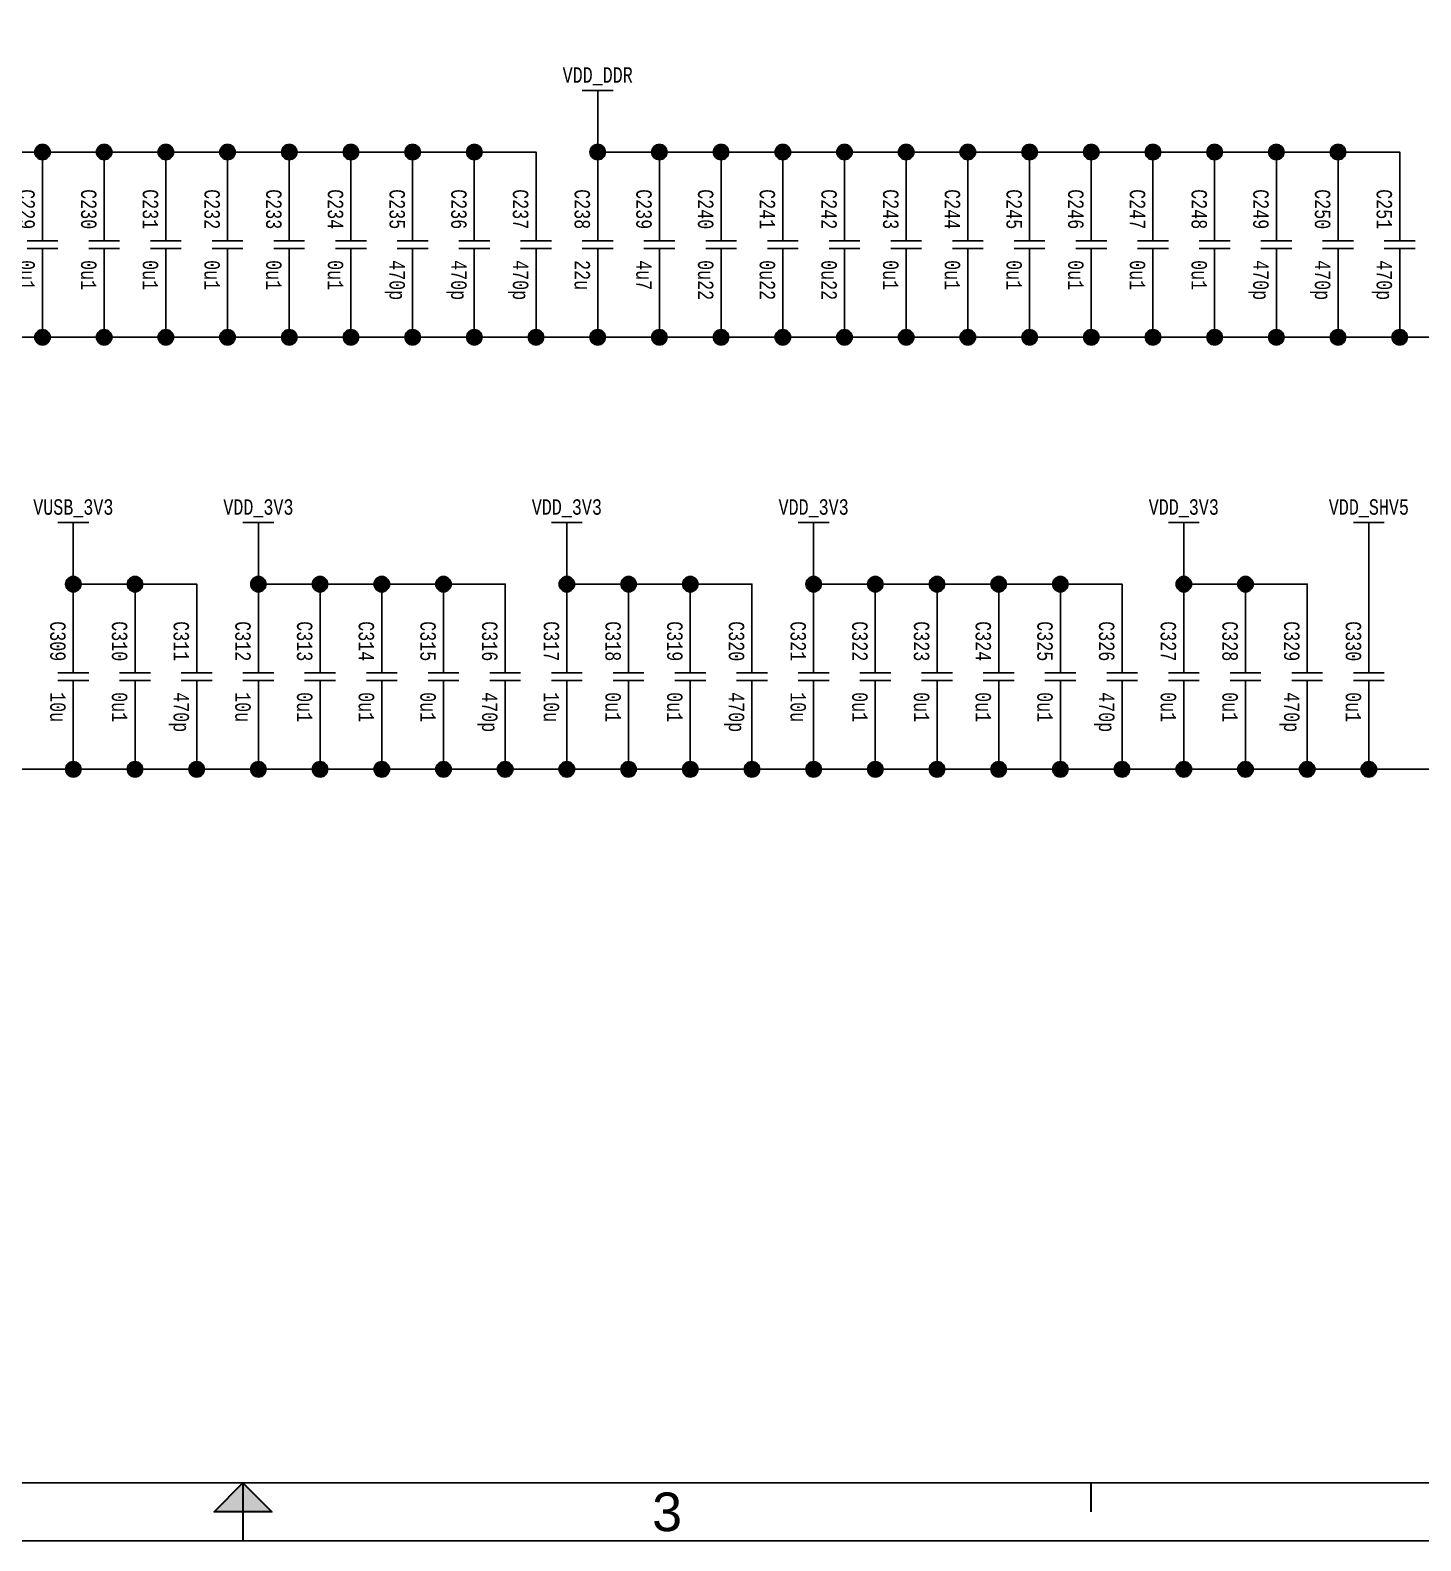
# Paper-space layout '14' of a CAD drawing. Header units: inches. Extents: x 0.2 to 16.8, y 0.2 to 10.8.
# Drawn here: x 7.81 to 12.318, y 0.25 to 5.145 of the extents above; entities that cross this region are included whole.
import ezdxf
from ezdxf.enums import TextEntityAlignment as Align

# ---------------------------------------------------------------- set-up
doc = ezdxf.new("R2010")
doc.units = ezdxf.units.IN
doc.header["$MEASUREMENT"] = 0
for name, color, linetype in [('BORDER', 13, 'Continuous'), ('COMPONENT', 14, 'Continuous'), ('SIGNAL', 84, 'Continuous'), ('TEXT', 252, 'Continuous')]:
    doc.layers.add(name, color=color, linetype=linetype)
doc.styles.add('Monotxt_75', font='monotxt.shx', dxfattribs={"width": 0.75})
doc.styles.get("Standard").update_dxf_attribs({"font": 'arial.ttf'})

# ---------------------------------------------------------------- blocks, each defined once
blk = doc.blocks.new('ANSI B Frame')
at = {"layer": 'BORDER', "lineweight": 35}
h = blk.add_hatch(color=256, dxfattribs=at)
h.dxf.hatch_style = 1
h.paths.add_polyline_path([(8.59375, 0.34375), (8.5, 0.34375), (8.5, 0.4375)])
h.paths.add_polyline_path([(8.5, 0.4375), (8.5, 0.34375), (8.40625, 0.34375)])
at = {"layer": 'BORDER'}
for points in [[(0.25, 0.25), (16.75, 0.25), (16.75, 10.75), (0.25, 10.75)], [(0.4375, 0.4375), (16.5625, 0.4375), (16.5625, 10.5625), (0.4375, 10.5625)]]:
    blk.add_lwpolyline(points, close=True, dxfattribs=at)
at = {"layer": 'BORDER', "lineweight": 35}
blk.add_lwpolyline([(8.5, 0.4375), (8.59375, 0.34375), (8.40625, 0.34375)], close=True, dxfattribs=at)
for points in [[(8.5, 0.4375), (8.5, 0.25)], [(11.25, 0.34375), (11.25, 0.4375)]]:
    blk.add_lwpolyline(points, dxfattribs=at)
at = {"layer": 'BORDER', "flags": 8}
for tag, p in [('ZN6', (1.625, 10.65787)), ('ZN5', (4.375, 10.66009)), ('ZN3', (9.875, 10.65796)), ('ZN2', (12.625, 10.65574)), ('ZN4', (7.125, 10.65625)), ('ZN1', (15.375, 10.65574)), ('ZN6', (1.625, 0.34375)), ('ZN5', (4.375, 0.34375)), ('ZN4', (7.125, 0.34375)), ('ZN3', (9.875, 0.34375)), ('ZN2', (12.625, 0.34375)), ('ZN1', (15.375, 0.34375))]:
    blk.add_attdef(tag, text='', height=0.125, dxfattribs=at).set_placement(p, align=Align.MIDDLE_CENTER)
at = {"layer": 'TEXT', "style": 'Monotxt_75', "width": 0.75, "flags": 8}
for tag, height, p in [('DESRP', 0.0625, (13.625, 1)), ('DWG_NO', 0.1875, (13.9625, 0.7125))]:
    blk.add_attdef(tag, text='', height=height, dxfattribs=at).set_placement(p, align=Align.MIDDLE_LEFT)
for tag, height, p in [('SHTSZ', 0.1875, (13.7375, 0.7125)), ('REV', 0.1875, (16.4125, 0.7125)), ('SCALE', 0.0625, (14.15625, 0.5)), ('REVDATE', 0.0625, (15.11875, 0.5)), ('CURRSHT', 0.0625, (16.0625, 0.5)), ('LASTSHT', 0.0625, (16.4375, 0.5))]:
    blk.add_attdef(tag, text='', height=height, dxfattribs=at).set_placement(p, align=Align.MIDDLE_CENTER)
blk = doc.blocks.new('SUPPLY_BUS')
for points in [[(0.05, 0.025), (0.05, -0.025)], [(0, 0), (0.05, 0)]]:
    blk.add_lwpolyline(points)
blk = doc.blocks.new('CONNECT')
blk.add_hatch(color=256).paths.add_polyline_path([(0.0125, 0, 1), (-0.0125, 0, 1)])
blk.add_circle((0, 0), 0.0125)
blk = doc.blocks.new('CAP')
for points in [[(0, 0.0125), (0, 0.2)], [(-0.05, 0.0125), (0.05, 0.0125)], [(-0.05, -0.0125), (0.05, -0.0125)], [(0, -0.0125), (0, -0.2)]]:
    blk.add_lwpolyline(points)
at = {"layer": 'TEXT', "style": 'Monotxt_75', "width": 0.75, "flags": 8}
blk.add_attdef('REFID', text='', height=0.05, rotation=270, dxfattribs=at).set_placement((-0.025, 0.05), align=Align.TOP_RIGHT)
blk.add_attdef('VALUE', text='', height=0.05, rotation=270, dxfattribs=at).set_placement((-0.025, -0.05), align=Align.TOP_LEFT)

psp = doc.layouts.new('14')

# ---------------------------------------------------------------- linework, layer by layer
at = {"layer": 'SIGNAL'}
for points in [[(9.65, 4.85), (9.65, 4.65), (9.65, 4.75), (9.85, 4.75), (9.85, 4.65), (9.85, 4.725), (9.875, 4.75), (10.05, 4.75), (10.05, 4.65), (10.05, 4.725), (10.075, 4.75), (10.25, 4.75), (10.25, 4.65), (10.25, 4.725), (10.275, 4.75), (10.45, 4.75), (10.45, 4.65), (10.45, 4.725), (10.475, 4.75), (10.65, 4.75), (10.65, 4.65), (10.65, 4.725), (10.675, 4.75), (10.85, 4.75), (10.85, 4.65), (10.85, 4.725), (10.875, 4.75), (11.05, 4.75), (11.05, 4.65), (11.05, 4.725), (11.075, 4.75), (11.25, 4.75), (11.25, 4.65), (11.25, 4.725), (11.275, 4.75), (11.45, 4.75), (11.45, 4.65), (11.45, 4.725), (11.475, 4.75), (11.65, 4.75), (11.65, 4.65), (11.65, 4.725), (11.675, 4.75), (11.85, 4.75), (11.85, 4.65), (11.85, 4.725), (11.875, 4.75), (12.05, 4.75), (12.05, 4.65), (12.05, 4.725), (12.075, 4.75), (12.25, 4.75), (12.25, 4.65)], [(7.675, 4.75), (7.85, 4.75), (7.85, 4.65), (7.85, 4.725), (7.875, 4.75), (8.05, 4.75), (8.05, 4.65), (8.05, 4.725), (8.075, 4.75), (8.25, 4.75), (8.25, 4.65), (8.25, 4.725), (8.275, 4.75), (8.45, 4.75), (8.45, 4.65), (8.45, 4.725), (8.475, 4.75), (8.65, 4.75), (8.65, 4.65), (8.65, 4.725), (8.675, 4.75), (8.85, 4.75), (8.85, 4.65), (8.85, 4.725), (8.875, 4.75), (9.05, 4.75), (9.05, 4.65), (9.05, 4.725), (9.075, 4.75), (9.25, 4.75), (9.25, 4.65), (9.25, 4.725), (9.275, 4.75), (9.45, 4.75), (9.45, 4.65)], [(7.675, 4.15), (7.85, 4.15), (7.85, 4.25), (7.85, 4.175), (7.875, 4.15), (8.05, 4.15), (8.05, 4.25), (8.05, 4.175), (8.075, 4.15), (8.25, 4.15), (8.25, 4.25), (8.25, 4.175), (8.275, 4.15), (8.45, 4.15), (8.45, 4.25), (8.45, 4.175), (8.475, 4.15), (8.65, 4.15), (8.65, 4.25), (8.65, 4.175), (8.675, 4.15), (8.85, 4.15), (8.85, 4.25), (8.85, 4.175), (8.875, 4.15), (9.05, 4.15), (9.05, 4.25), (9.05, 4.175), (9.075, 4.15), (9.25, 4.15), (9.25, 4.25), (9.25, 4.175), (9.275, 4.15), (9.45, 4.15), (9.45, 4.25), (9.45, 4.175), (9.475, 4.15), (9.65, 4.15), (9.65, 4.25), (9.65, 4.175), (9.675, 4.15), (9.85, 4.15), (9.85, 4.25), (9.85, 4.175), (9.875, 4.15), (10.05, 4.15), (10.05, 4.25), (10.05, 4.175), (10.075, 4.15), (10.25, 4.15), (10.25, 4.25), (10.25, 4.175), (10.275, 4.15), (10.45, 4.15), (10.45, 4.25), (10.45, 4.175), (10.475, 4.15), (10.65, 4.15), (10.65, 4.25), (10.65, 4.175), (10.675, 4.15), (10.85, 4.15), (10.85, 4.25), (10.85, 4.175), (10.875, 4.15), (11.05, 4.15), (11.05, 4.25), (11.05, 4.175), (11.075, 4.15), (11.25, 4.15), (11.25, 4.25), (11.25, 4.175), (11.275, 4.15), (11.45, 4.15), (11.45, 4.25), (11.45, 4.175), (11.475, 4.15), (11.65, 4.15), (11.65, 4.25), (11.65, 4.175), (11.675, 4.15), (11.85, 4.15), (11.85, 4.25), (11.85, 4.175), (11.875, 4.15), (12.05, 4.15), (12.05, 4.25), (12.05, 4.175), (12.075, 4.15), (12.25, 4.15), (12.25, 4.25), (12.25, 4.175), (12.275, 4.15), (12.45, 4.15)], [(7.95, 3.45), (7.95, 3.25), (7.95, 3.325), (7.975, 3.35), (8.15, 3.35), (8.15, 3.25), (8.15, 3.325), (8.175, 3.35), (8.35, 3.35), (8.35, 3.25)], [(8.55, 3.45), (8.55, 3.25), (8.55, 3.35), (8.75, 3.35), (8.75, 3.25), (8.75, 3.325), (8.775, 3.35), (8.95, 3.35), (8.95, 3.25), (8.95, 3.325), (8.975, 3.35), (9.15, 3.35), (9.15, 3.25), (9.15, 3.325), (9.175, 3.35), (9.35, 3.35), (9.35, 3.25)], [(9.55, 3.45), (9.55, 3.25), (9.55, 3.35), (9.75, 3.35), (9.75, 3.25), (9.75, 3.325), (9.775, 3.35), (9.95, 3.35), (9.95, 3.25), (9.95, 3.325), (9.975, 3.35), (10.15, 3.35), (10.15, 3.25)], [(10.35, 3.45), (10.35, 3.25), (10.35, 3.325), (10.375, 3.35), (10.55, 3.35), (10.55, 3.25), (10.55, 3.325), (10.575, 3.35), (10.75, 3.35), (10.75, 3.25), (10.75, 3.325), (10.775, 3.35), (10.95, 3.35), (10.95, 3.25), (10.95, 3.325), (10.975, 3.35), (11.15, 3.35), (11.15, 3.25), (11.15, 3.325), (11.175, 3.35), (11.35, 3.35), (11.35, 3.25)], [(11.55, 3.45), (11.55, 3.25), (11.55, 3.35), (11.75, 3.35), (11.75, 3.25), (11.75, 3.325), (11.775, 3.35), (11.95, 3.35), (11.95, 3.25)], [(12.15, 3.45), (12.15, 3.25)], [(7.775, 2.75), (7.95, 2.75), (7.95, 2.85), (7.95, 2.775), (7.975, 2.75), (8.15, 2.75), (8.15, 2.85), (8.15, 2.775), (8.175, 2.75), (8.35, 2.75), (8.35, 2.85), (8.35, 2.775), (8.375, 2.75)], [(8.375, 2.75), (8.55, 2.75), (8.55, 2.85), (8.55, 2.775), (8.575, 2.75), (8.75, 2.75), (8.75, 2.85), (8.75, 2.775), (8.775, 2.75), (8.95, 2.75), (8.95, 2.85), (8.95, 2.775), (8.975, 2.75), (9.15, 2.75), (9.15, 2.85), (9.15, 2.775), (9.175, 2.75), (9.35, 2.75), (9.35, 2.85), (9.35, 2.775), (9.375, 2.75)], [(9.375, 2.75), (9.55, 2.75), (9.55, 2.85), (9.55, 2.775), (9.575, 2.75), (9.75, 2.75), (9.75, 2.85), (9.75, 2.775), (9.775, 2.75), (9.95, 2.75), (9.95, 2.85), (9.95, 2.775), (9.975, 2.75), (10.15, 2.75), (10.15, 2.85), (10.15, 2.775), (10.175, 2.75)], [(10.175, 2.75), (10.35, 2.75), (10.35, 2.85), (10.35, 2.775), (10.375, 2.75), (10.55, 2.75), (10.55, 2.85), (10.55, 2.775), (10.575, 2.75), (10.75, 2.75), (10.75, 2.85), (10.75, 2.775), (10.775, 2.75), (10.95, 2.75), (10.95, 2.85), (10.95, 2.775), (10.975, 2.75), (11.15, 2.75), (11.15, 2.85), (11.15, 2.775), (11.175, 2.75), (11.35, 2.75), (11.35, 2.85), (11.35, 2.775), (11.375, 2.75)], [(11.375, 2.75), (11.55, 2.75), (11.55, 2.85), (11.55, 2.775), (11.575, 2.75), (11.75, 2.75), (11.75, 2.85), (11.75, 2.775), (11.775, 2.75), (11.95, 2.75), (11.95, 2.85), (11.95, 2.775), (11.975, 2.75)], [(11.975, 2.75), (12.15, 2.75), (12.15, 2.85), (12.15, 2.775), (12.175, 2.75), (12.45, 2.75), (12.45, 2.85), (12.45, 2.775), (12.475, 2.75), (12.65, 2.75), (12.65, 2.85), (12.65, 2.775), (12.675, 2.75), (12.85, 2.75), (12.85, 2.85), (12.85, 2.775), (12.875, 2.75), (13.05, 2.75), (13.05, 2.85), (13.05, 2.775), (13.075, 2.75)]]:
    psp.add_lwpolyline(points, dxfattribs=at)

# ---------------------------------------------------------------- block references
ref = psp.add_blockref('ANSI B Frame', (0, 0))
ref.add_attrib('ZN3', '3', dxfattribs={"layer": 'BORDER', "height": 0.125}).set_placement((9.875, 0.3438), align=Align.MIDDLE_CENTER)
at = {"layer": 'COMPONENT', "xscale": 2, "yscale": 2, "zscale": 2, "rotation": 90}
for p in [(9.65, 4.85), (7.95, 3.45), (8.55, 3.45), (9.55, 3.45), (10.35, 3.45), (11.55, 3.45), (12.15, 3.45)]:
    psp.add_blockref('SUPPLY_BUS', p, dxfattribs=at)
at = {"layer": 'COMPONENT'}
ref = psp.add_blockref('CAP', (7.85, 4.45), dxfattribs=at)
ref.add_attrib('REFID', 'C229', dxfattribs={"layer": 'TEXT', "height": 0.05, "rotation": 270, "style": 'Monotxt_75', "width": 0.75}).set_placement((7.825, 4.5), align=Align.TOP_RIGHT)
ref.add_attrib('VALUE', '0u1', dxfattribs={"layer": 'TEXT', "height": 0.05, "rotation": 270, "style": 'Monotxt_75', "width": 0.75}).set_placement((7.825, 4.4), align=Align.TOP_LEFT)
ref = psp.add_blockref('CAP', (8.05, 4.45), dxfattribs=at)
ref.add_attrib('REFID', 'C230', dxfattribs={"layer": 'TEXT', "height": 0.05, "rotation": 270, "style": 'Monotxt_75', "width": 0.75}).set_placement((8.025, 4.5), align=Align.TOP_RIGHT)
ref.add_attrib('VALUE', '0u1', dxfattribs={"layer": 'TEXT', "height": 0.05, "rotation": 270, "style": 'Monotxt_75', "width": 0.75}).set_placement((8.025, 4.4), align=Align.TOP_LEFT)
ref = psp.add_blockref('CAP', (8.25, 4.45), dxfattribs=at)
ref.add_attrib('REFID', 'C231', dxfattribs={"layer": 'TEXT', "height": 0.05, "rotation": 270, "style": 'Monotxt_75', "width": 0.75}).set_placement((8.225, 4.5), align=Align.TOP_RIGHT)
ref.add_attrib('VALUE', '0u1', dxfattribs={"layer": 'TEXT', "height": 0.05, "rotation": 270, "style": 'Monotxt_75', "width": 0.75}).set_placement((8.225, 4.4), align=Align.TOP_LEFT)
ref = psp.add_blockref('CAP', (8.45, 4.45), dxfattribs=at)
ref.add_attrib('REFID', 'C232', dxfattribs={"layer": 'TEXT', "height": 0.05, "rotation": 270, "style": 'Monotxt_75', "width": 0.75}).set_placement((8.425, 4.5), align=Align.TOP_RIGHT)
ref.add_attrib('VALUE', '0u1', dxfattribs={"layer": 'TEXT', "height": 0.05, "rotation": 270, "style": 'Monotxt_75', "width": 0.75}).set_placement((8.425, 4.4), align=Align.TOP_LEFT)
ref = psp.add_blockref('CAP', (8.65, 4.45), dxfattribs=at)
ref.add_attrib('REFID', 'C233', dxfattribs={"layer": 'TEXT', "height": 0.05, "rotation": 270, "style": 'Monotxt_75', "width": 0.75}).set_placement((8.625, 4.5), align=Align.TOP_RIGHT)
ref.add_attrib('VALUE', '0u1', dxfattribs={"layer": 'TEXT', "height": 0.05, "rotation": 270, "style": 'Monotxt_75', "width": 0.75}).set_placement((8.625, 4.4), align=Align.TOP_LEFT)
ref = psp.add_blockref('CAP', (8.85, 4.45), dxfattribs=at)
ref.add_attrib('REFID', 'C234', dxfattribs={"layer": 'TEXT', "height": 0.05, "rotation": 270, "style": 'Monotxt_75', "width": 0.75}).set_placement((8.825, 4.5), align=Align.TOP_RIGHT)
ref.add_attrib('VALUE', '0u1', dxfattribs={"layer": 'TEXT', "height": 0.05, "rotation": 270, "style": 'Monotxt_75', "width": 0.75}).set_placement((8.825, 4.4), align=Align.TOP_LEFT)
ref = psp.add_blockref('CAP', (9.05, 4.45), dxfattribs=at)
ref.add_attrib('REFID', 'C235', dxfattribs={"layer": 'TEXT', "height": 0.05, "rotation": 270, "style": 'Monotxt_75', "width": 0.75}).set_placement((9.025, 4.5), align=Align.TOP_RIGHT)
ref.add_attrib('VALUE', '470p', dxfattribs={"layer": 'TEXT', "height": 0.05, "rotation": 270, "style": 'Monotxt_75', "width": 0.75}).set_placement((9.025, 4.4), align=Align.TOP_LEFT)
ref = psp.add_blockref('CAP', (9.25, 4.45), dxfattribs=at)
ref.add_attrib('REFID', 'C236', dxfattribs={"layer": 'TEXT', "height": 0.05, "rotation": 270, "style": 'Monotxt_75', "width": 0.75}).set_placement((9.225, 4.5), align=Align.TOP_RIGHT)
ref.add_attrib('VALUE', '470p', dxfattribs={"layer": 'TEXT', "height": 0.05, "rotation": 270, "style": 'Monotxt_75', "width": 0.75}).set_placement((9.225, 4.4), align=Align.TOP_LEFT)
ref = psp.add_blockref('CAP', (9.45, 4.45), dxfattribs=at)
ref.add_attrib('REFID', 'C237', dxfattribs={"layer": 'TEXT', "height": 0.05, "rotation": 270, "style": 'Monotxt_75', "width": 0.75}).set_placement((9.425, 4.5), align=Align.TOP_RIGHT)
ref.add_attrib('VALUE', '470p', dxfattribs={"layer": 'TEXT', "height": 0.05, "rotation": 270, "style": 'Monotxt_75', "width": 0.75}).set_placement((9.425, 4.4), align=Align.TOP_LEFT)
ref = psp.add_blockref('CAP', (9.65, 4.45), dxfattribs=at)
ref.add_attrib('REFID', 'C238', dxfattribs={"layer": 'TEXT', "height": 0.05, "rotation": 270, "style": 'Monotxt_75', "width": 0.75}).set_placement((9.625, 4.5), align=Align.TOP_RIGHT)
ref.add_attrib('VALUE', '22u', dxfattribs={"layer": 'TEXT', "height": 0.05, "rotation": 270, "style": 'Monotxt_75', "width": 0.75}).set_placement((9.625, 4.4), align=Align.TOP_LEFT)
ref = psp.add_blockref('CAP', (9.85, 4.45), dxfattribs=at)
ref.add_attrib('REFID', 'C239', dxfattribs={"layer": 'TEXT', "height": 0.05, "rotation": 270, "style": 'Monotxt_75', "width": 0.75}).set_placement((9.825, 4.5), align=Align.TOP_RIGHT)
ref.add_attrib('VALUE', '4u7', dxfattribs={"layer": 'TEXT', "height": 0.05, "rotation": 270, "style": 'Monotxt_75', "width": 0.75}).set_placement((9.825, 4.4), align=Align.TOP_LEFT)
ref = psp.add_blockref('CAP', (10.05, 4.45), dxfattribs=at)
ref.add_attrib('REFID', 'C240', dxfattribs={"layer": 'TEXT', "height": 0.05, "rotation": 270, "style": 'Monotxt_75', "width": 0.75}).set_placement((10.025, 4.5), align=Align.TOP_RIGHT)
ref.add_attrib('VALUE', '0u22', dxfattribs={"layer": 'TEXT', "height": 0.05, "rotation": 270, "style": 'Monotxt_75', "width": 0.75}).set_placement((10.025, 4.4), align=Align.TOP_LEFT)
ref = psp.add_blockref('CAP', (10.25, 4.45), dxfattribs=at)
ref.add_attrib('REFID', 'C241', dxfattribs={"layer": 'TEXT', "height": 0.05, "rotation": 270, "style": 'Monotxt_75', "width": 0.75}).set_placement((10.225, 4.5), align=Align.TOP_RIGHT)
ref.add_attrib('VALUE', '0u22', dxfattribs={"layer": 'TEXT', "height": 0.05, "rotation": 270, "style": 'Monotxt_75', "width": 0.75}).set_placement((10.225, 4.4), align=Align.TOP_LEFT)
ref = psp.add_blockref('CAP', (10.45, 4.45), dxfattribs=at)
ref.add_attrib('REFID', 'C242', dxfattribs={"layer": 'TEXT', "height": 0.05, "rotation": 270, "style": 'Monotxt_75', "width": 0.75}).set_placement((10.425, 4.5), align=Align.TOP_RIGHT)
ref.add_attrib('VALUE', '0u22', dxfattribs={"layer": 'TEXT', "height": 0.05, "rotation": 270, "style": 'Monotxt_75', "width": 0.75}).set_placement((10.425, 4.4), align=Align.TOP_LEFT)
ref = psp.add_blockref('CAP', (10.65, 4.45), dxfattribs=at)
ref.add_attrib('REFID', 'C243', dxfattribs={"layer": 'TEXT', "height": 0.05, "rotation": 270, "style": 'Monotxt_75', "width": 0.75}).set_placement((10.625, 4.5), align=Align.TOP_RIGHT)
ref.add_attrib('VALUE', '0u1', dxfattribs={"layer": 'TEXT', "height": 0.05, "rotation": 270, "style": 'Monotxt_75', "width": 0.75}).set_placement((10.625, 4.4), align=Align.TOP_LEFT)
ref = psp.add_blockref('CAP', (10.85, 4.45), dxfattribs=at)
ref.add_attrib('REFID', 'C244', dxfattribs={"layer": 'TEXT', "height": 0.05, "rotation": 270, "style": 'Monotxt_75', "width": 0.75}).set_placement((10.825, 4.5), align=Align.TOP_RIGHT)
ref.add_attrib('VALUE', '0u1', dxfattribs={"layer": 'TEXT', "height": 0.05, "rotation": 270, "style": 'Monotxt_75', "width": 0.75}).set_placement((10.825, 4.4), align=Align.TOP_LEFT)
ref = psp.add_blockref('CAP', (11.05, 4.45), dxfattribs=at)
ref.add_attrib('REFID', 'C245', dxfattribs={"layer": 'TEXT', "height": 0.05, "rotation": 270, "style": 'Monotxt_75', "width": 0.75}).set_placement((11.025, 4.5), align=Align.TOP_RIGHT)
ref.add_attrib('VALUE', '0u1', dxfattribs={"layer": 'TEXT', "height": 0.05, "rotation": 270, "style": 'Monotxt_75', "width": 0.75}).set_placement((11.025, 4.4), align=Align.TOP_LEFT)
ref = psp.add_blockref('CAP', (11.25, 4.45), dxfattribs=at)
ref.add_attrib('REFID', 'C246', dxfattribs={"layer": 'TEXT', "height": 0.05, "rotation": 270, "style": 'Monotxt_75', "width": 0.75}).set_placement((11.225, 4.5), align=Align.TOP_RIGHT)
ref.add_attrib('VALUE', '0u1', dxfattribs={"layer": 'TEXT', "height": 0.05, "rotation": 270, "style": 'Monotxt_75', "width": 0.75}).set_placement((11.225, 4.4), align=Align.TOP_LEFT)
ref = psp.add_blockref('CAP', (11.45, 4.45), dxfattribs=at)
ref.add_attrib('REFID', 'C247', dxfattribs={"layer": 'TEXT', "height": 0.05, "rotation": 270, "style": 'Monotxt_75', "width": 0.75}).set_placement((11.425, 4.5), align=Align.TOP_RIGHT)
ref.add_attrib('VALUE', '0u1', dxfattribs={"layer": 'TEXT', "height": 0.05, "rotation": 270, "style": 'Monotxt_75', "width": 0.75}).set_placement((11.425, 4.4), align=Align.TOP_LEFT)
ref = psp.add_blockref('CAP', (11.65, 4.45), dxfattribs=at)
ref.add_attrib('REFID', 'C248', dxfattribs={"layer": 'TEXT', "height": 0.05, "rotation": 270, "style": 'Monotxt_75', "width": 0.75}).set_placement((11.625, 4.5), align=Align.TOP_RIGHT)
ref.add_attrib('VALUE', '0u1', dxfattribs={"layer": 'TEXT', "height": 0.05, "rotation": 270, "style": 'Monotxt_75', "width": 0.75}).set_placement((11.625, 4.4), align=Align.TOP_LEFT)
ref = psp.add_blockref('CAP', (11.85, 4.45), dxfattribs=at)
ref.add_attrib('REFID', 'C249', dxfattribs={"layer": 'TEXT', "height": 0.05, "rotation": 270, "style": 'Monotxt_75', "width": 0.75}).set_placement((11.825, 4.5), align=Align.TOP_RIGHT)
ref.add_attrib('VALUE', '470p', dxfattribs={"layer": 'TEXT', "height": 0.05, "rotation": 270, "style": 'Monotxt_75', "width": 0.75}).set_placement((11.825, 4.4), align=Align.TOP_LEFT)
ref = psp.add_blockref('CAP', (12.05, 4.45), dxfattribs=at)
ref.add_attrib('REFID', 'C250', dxfattribs={"layer": 'TEXT', "height": 0.05, "rotation": 270, "style": 'Monotxt_75', "width": 0.75}).set_placement((12.025, 4.5), align=Align.TOP_RIGHT)
ref.add_attrib('VALUE', '470p', dxfattribs={"layer": 'TEXT', "height": 0.05, "rotation": 270, "style": 'Monotxt_75', "width": 0.75}).set_placement((12.025, 4.4), align=Align.TOP_LEFT)
ref = psp.add_blockref('CAP', (12.25, 4.45), dxfattribs=at)
ref.add_attrib('REFID', 'C251', dxfattribs={"layer": 'TEXT', "height": 0.05, "rotation": 270, "style": 'Monotxt_75', "width": 0.75}).set_placement((12.225, 4.5), align=Align.TOP_RIGHT)
ref.add_attrib('VALUE', '470p', dxfattribs={"layer": 'TEXT', "height": 0.05, "rotation": 270, "style": 'Monotxt_75', "width": 0.75}).set_placement((12.225, 4.4), align=Align.TOP_LEFT)
ref = psp.add_blockref('CAP', (7.95, 3.05), dxfattribs=at)
ref.add_attrib('REFID', 'C309', dxfattribs={"layer": 'TEXT', "height": 0.05, "rotation": 270, "style": 'Monotxt_75', "width": 0.75}).set_placement((7.925, 3.1), align=Align.TOP_RIGHT)
ref.add_attrib('VALUE', '10u', dxfattribs={"layer": 'TEXT', "height": 0.05, "rotation": 270, "style": 'Monotxt_75', "width": 0.75}).set_placement((7.925, 3), align=Align.TOP_LEFT)
ref = psp.add_blockref('CAP', (8.15, 3.05), dxfattribs=at)
ref.add_attrib('REFID', 'C310', dxfattribs={"layer": 'TEXT', "height": 0.05, "rotation": 270, "style": 'Monotxt_75', "width": 0.75}).set_placement((8.125, 3.1), align=Align.TOP_RIGHT)
ref.add_attrib('VALUE', '0u1', dxfattribs={"layer": 'TEXT', "height": 0.05, "rotation": 270, "style": 'Monotxt_75', "width": 0.75}).set_placement((8.125, 3), align=Align.TOP_LEFT)
ref = psp.add_blockref('CAP', (8.35, 3.05), dxfattribs=at)
ref.add_attrib('REFID', 'C311', dxfattribs={"layer": 'TEXT', "height": 0.05, "rotation": 270, "style": 'Monotxt_75', "width": 0.75}).set_placement((8.325, 3.1), align=Align.TOP_RIGHT)
ref.add_attrib('VALUE', '470p', dxfattribs={"layer": 'TEXT', "height": 0.05, "rotation": 270, "style": 'Monotxt_75', "width": 0.75}).set_placement((8.325, 3), align=Align.TOP_LEFT)
ref = psp.add_blockref('CAP', (8.55, 3.05), dxfattribs=at)
ref.add_attrib('REFID', 'C312', dxfattribs={"layer": 'TEXT', "height": 0.05, "rotation": 270, "style": 'Monotxt_75', "width": 0.75}).set_placement((8.525, 3.1), align=Align.TOP_RIGHT)
ref.add_attrib('VALUE', '10u', dxfattribs={"layer": 'TEXT', "height": 0.05, "rotation": 270, "style": 'Monotxt_75', "width": 0.75}).set_placement((8.525, 3), align=Align.TOP_LEFT)
ref = psp.add_blockref('CAP', (8.75, 3.05), dxfattribs=at)
ref.add_attrib('REFID', 'C313', dxfattribs={"layer": 'TEXT', "height": 0.05, "rotation": 270, "style": 'Monotxt_75', "width": 0.75}).set_placement((8.725, 3.1), align=Align.TOP_RIGHT)
ref.add_attrib('VALUE', '0u1', dxfattribs={"layer": 'TEXT', "height": 0.05, "rotation": 270, "style": 'Monotxt_75', "width": 0.75}).set_placement((8.725, 3), align=Align.TOP_LEFT)
ref = psp.add_blockref('CAP', (8.95, 3.05), dxfattribs=at)
ref.add_attrib('REFID', 'C314', dxfattribs={"layer": 'TEXT', "height": 0.05, "rotation": 270, "style": 'Monotxt_75', "width": 0.75}).set_placement((8.925, 3.1), align=Align.TOP_RIGHT)
ref.add_attrib('VALUE', '0u1', dxfattribs={"layer": 'TEXT', "height": 0.05, "rotation": 270, "style": 'Monotxt_75', "width": 0.75}).set_placement((8.925, 3), align=Align.TOP_LEFT)
ref = psp.add_blockref('CAP', (9.15, 3.05), dxfattribs=at)
ref.add_attrib('REFID', 'C315', dxfattribs={"layer": 'TEXT', "height": 0.05, "rotation": 270, "style": 'Monotxt_75', "width": 0.75}).set_placement((9.125, 3.1), align=Align.TOP_RIGHT)
ref.add_attrib('VALUE', '0u1', dxfattribs={"layer": 'TEXT', "height": 0.05, "rotation": 270, "style": 'Monotxt_75', "width": 0.75}).set_placement((9.125, 3), align=Align.TOP_LEFT)
ref = psp.add_blockref('CAP', (9.35, 3.05), dxfattribs=at)
ref.add_attrib('REFID', 'C316', dxfattribs={"layer": 'TEXT', "height": 0.05, "rotation": 270, "style": 'Monotxt_75', "width": 0.75}).set_placement((9.325, 3.1), align=Align.TOP_RIGHT)
ref.add_attrib('VALUE', '470p', dxfattribs={"layer": 'TEXT', "height": 0.05, "rotation": 270, "style": 'Monotxt_75', "width": 0.75}).set_placement((9.325, 3), align=Align.TOP_LEFT)
ref = psp.add_blockref('CAP', (9.55, 3.05), dxfattribs=at)
ref.add_attrib('REFID', 'C317', dxfattribs={"layer": 'TEXT', "height": 0.05, "rotation": 270, "style": 'Monotxt_75', "width": 0.75}).set_placement((9.525, 3.1), align=Align.TOP_RIGHT)
ref.add_attrib('VALUE', '10u', dxfattribs={"layer": 'TEXT', "height": 0.05, "rotation": 270, "style": 'Monotxt_75', "width": 0.75}).set_placement((9.525, 3), align=Align.TOP_LEFT)
ref = psp.add_blockref('CAP', (9.75, 3.05), dxfattribs=at)
ref.add_attrib('REFID', 'C318', dxfattribs={"layer": 'TEXT', "height": 0.05, "rotation": 270, "style": 'Monotxt_75', "width": 0.75}).set_placement((9.725, 3.1), align=Align.TOP_RIGHT)
ref.add_attrib('VALUE', '0u1', dxfattribs={"layer": 'TEXT', "height": 0.05, "rotation": 270, "style": 'Monotxt_75', "width": 0.75}).set_placement((9.725, 3), align=Align.TOP_LEFT)
ref = psp.add_blockref('CAP', (9.95, 3.05), dxfattribs=at)
ref.add_attrib('REFID', 'C319', dxfattribs={"layer": 'TEXT', "height": 0.05, "rotation": 270, "style": 'Monotxt_75', "width": 0.75}).set_placement((9.925, 3.1), align=Align.TOP_RIGHT)
ref.add_attrib('VALUE', '0u1', dxfattribs={"layer": 'TEXT', "height": 0.05, "rotation": 270, "style": 'Monotxt_75', "width": 0.75}).set_placement((9.925, 3), align=Align.TOP_LEFT)
ref = psp.add_blockref('CAP', (10.15, 3.05), dxfattribs=at)
ref.add_attrib('REFID', 'C320', dxfattribs={"layer": 'TEXT', "height": 0.05, "rotation": 270, "style": 'Monotxt_75', "width": 0.75}).set_placement((10.125, 3.1), align=Align.TOP_RIGHT)
ref.add_attrib('VALUE', '470p', dxfattribs={"layer": 'TEXT', "height": 0.05, "rotation": 270, "style": 'Monotxt_75', "width": 0.75}).set_placement((10.125, 3), align=Align.TOP_LEFT)
ref = psp.add_blockref('CAP', (10.35, 3.05), dxfattribs=at)
ref.add_attrib('REFID', 'C321', dxfattribs={"layer": 'TEXT', "height": 0.05, "rotation": 270, "style": 'Monotxt_75', "width": 0.75}).set_placement((10.325, 3.1), align=Align.TOP_RIGHT)
ref.add_attrib('VALUE', '10u', dxfattribs={"layer": 'TEXT', "height": 0.05, "rotation": 270, "style": 'Monotxt_75', "width": 0.75}).set_placement((10.325, 3), align=Align.TOP_LEFT)
ref = psp.add_blockref('CAP', (10.55, 3.05), dxfattribs=at)
ref.add_attrib('REFID', 'C322', dxfattribs={"layer": 'TEXT', "height": 0.05, "rotation": 270, "style": 'Monotxt_75', "width": 0.75}).set_placement((10.525, 3.1), align=Align.TOP_RIGHT)
ref.add_attrib('VALUE', '0u1', dxfattribs={"layer": 'TEXT', "height": 0.05, "rotation": 270, "style": 'Monotxt_75', "width": 0.75}).set_placement((10.525, 3), align=Align.TOP_LEFT)
ref = psp.add_blockref('CAP', (10.75, 3.05), dxfattribs=at)
ref.add_attrib('REFID', 'C323', dxfattribs={"layer": 'TEXT', "height": 0.05, "rotation": 270, "style": 'Monotxt_75', "width": 0.75}).set_placement((10.725, 3.1), align=Align.TOP_RIGHT)
ref.add_attrib('VALUE', '0u1', dxfattribs={"layer": 'TEXT', "height": 0.05, "rotation": 270, "style": 'Monotxt_75', "width": 0.75}).set_placement((10.725, 3), align=Align.TOP_LEFT)
ref = psp.add_blockref('CAP', (10.95, 3.05), dxfattribs=at)
ref.add_attrib('REFID', 'C324', dxfattribs={"layer": 'TEXT', "height": 0.05, "rotation": 270, "style": 'Monotxt_75', "width": 0.75}).set_placement((10.925, 3.1), align=Align.TOP_RIGHT)
ref.add_attrib('VALUE', '0u1', dxfattribs={"layer": 'TEXT', "height": 0.05, "rotation": 270, "style": 'Monotxt_75', "width": 0.75}).set_placement((10.925, 3), align=Align.TOP_LEFT)
ref = psp.add_blockref('CAP', (11.15, 3.05), dxfattribs=at)
ref.add_attrib('REFID', 'C325', dxfattribs={"layer": 'TEXT', "height": 0.05, "rotation": 270, "style": 'Monotxt_75', "width": 0.75}).set_placement((11.125, 3.1), align=Align.TOP_RIGHT)
ref.add_attrib('VALUE', '0u1', dxfattribs={"layer": 'TEXT', "height": 0.05, "rotation": 270, "style": 'Monotxt_75', "width": 0.75}).set_placement((11.125, 3), align=Align.TOP_LEFT)
ref = psp.add_blockref('CAP', (11.35, 3.05), dxfattribs=at)
ref.add_attrib('REFID', 'C326', dxfattribs={"layer": 'TEXT', "height": 0.05, "rotation": 270, "style": 'Monotxt_75', "width": 0.75}).set_placement((11.325, 3.1), align=Align.TOP_RIGHT)
ref.add_attrib('VALUE', '470p', dxfattribs={"layer": 'TEXT', "height": 0.05, "rotation": 270, "style": 'Monotxt_75', "width": 0.75}).set_placement((11.325, 3), align=Align.TOP_LEFT)
ref = psp.add_blockref('CAP', (11.55, 3.05), dxfattribs=at)
ref.add_attrib('REFID', 'C327', dxfattribs={"layer": 'TEXT', "height": 0.05, "rotation": 270, "style": 'Monotxt_75', "width": 0.75}).set_placement((11.525, 3.1), align=Align.TOP_RIGHT)
ref.add_attrib('VALUE', '0u1', dxfattribs={"layer": 'TEXT', "height": 0.05, "rotation": 270, "style": 'Monotxt_75', "width": 0.75}).set_placement((11.525, 3), align=Align.TOP_LEFT)
ref = psp.add_blockref('CAP', (11.75, 3.05), dxfattribs=at)
ref.add_attrib('REFID', 'C328', dxfattribs={"layer": 'TEXT', "height": 0.05, "rotation": 270, "style": 'Monotxt_75', "width": 0.75}).set_placement((11.725, 3.1), align=Align.TOP_RIGHT)
ref.add_attrib('VALUE', '0u1', dxfattribs={"layer": 'TEXT', "height": 0.05, "rotation": 270, "style": 'Monotxt_75', "width": 0.75}).set_placement((11.725, 3), align=Align.TOP_LEFT)
ref = psp.add_blockref('CAP', (11.95, 3.05), dxfattribs=at)
ref.add_attrib('REFID', 'C329', dxfattribs={"layer": 'TEXT', "height": 0.05, "rotation": 270, "style": 'Monotxt_75', "width": 0.75}).set_placement((11.925, 3.1), align=Align.TOP_RIGHT)
ref.add_attrib('VALUE', '470p', dxfattribs={"layer": 'TEXT', "height": 0.05, "rotation": 270, "style": 'Monotxt_75', "width": 0.75}).set_placement((11.925, 3), align=Align.TOP_LEFT)
ref = psp.add_blockref('CAP', (12.15, 3.05), dxfattribs=at)
ref.add_attrib('REFID', 'C330', dxfattribs={"layer": 'TEXT', "height": 0.05, "rotation": 270, "style": 'Monotxt_75', "width": 0.75}).set_placement((12.125, 3.1), align=Align.TOP_RIGHT)
ref.add_attrib('VALUE', '0u1', dxfattribs={"layer": 'TEXT', "height": 0.05, "rotation": 270, "style": 'Monotxt_75', "width": 0.75}).set_placement((12.125, 3), align=Align.TOP_LEFT)
at = {"layer": 'SIGNAL', "xscale": 2, "yscale": 2, "zscale": 2}
for p in [(7.85, 4.75), (8.05, 4.75), (8.25, 4.75), (8.45, 4.75), (8.65, 4.75), (8.85, 4.75), (9.05, 4.75), (9.25, 4.75), (9.65, 4.75), (9.85, 4.75), (10.05, 4.75), (10.25, 4.75), (10.45, 4.75), (10.65, 4.75), (10.85, 4.75), (11.05, 4.75), (11.25, 4.75), (11.45, 4.75), (11.65, 4.75), (11.85, 4.75), (12.05, 4.75), (7.85, 4.15), (8.05, 4.15), (8.25, 4.15), (8.45, 4.15), (8.65, 4.15), (8.85, 4.15), (9.05, 4.15), (9.25, 4.15), (9.45, 4.15), (9.65, 4.15), (9.85, 4.15), (10.05, 4.15), (10.25, 4.15), (10.45, 4.15), (10.65, 4.15), (10.85, 4.15), (11.05, 4.15), (11.25, 4.15), (11.45, 4.15), (11.65, 4.15), (11.85, 4.15), (12.05, 4.15), (12.25, 4.15), (7.95, 3.35), (8.15, 3.35), (8.55, 3.35), (8.75, 3.35), (8.95, 3.35), (9.15, 3.35), (9.55, 3.35), (9.75, 3.35), (9.95, 3.35), (10.35, 3.35), (10.55, 3.35), (10.75, 3.35), (10.95, 3.35), (11.15, 3.35), (11.55, 3.35), (11.75, 3.35), (7.95, 2.75), (8.15, 2.75), (8.35, 2.75), (8.55, 2.75), (8.75, 2.75), (8.95, 2.75), (9.15, 2.75), (9.35, 2.75), (9.55, 2.75), (9.75, 2.75), (9.95, 2.75), (10.15, 2.75), (10.35, 2.75), (10.55, 2.75), (10.75, 2.75), (10.95, 2.75), (11.15, 2.75), (11.35, 2.75), (11.55, 2.75), (11.75, 2.75), (11.95, 2.75), (12.15, 2.75)]:
    psp.add_blockref('CONNECT', p, dxfattribs=at)

# ---------------------------------------------------------------- texts
at = {"layer": 'TEXT', "style": 'Monotxt_75', "width": 0.75}
for s, p in [('VDD_DDR', (9.65, 4.975)), ('VUSB_3V3', (7.95, 3.575)), ('VDD_3V3', (8.55, 3.575)), ('VDD_3V3', (9.55, 3.575)), ('VDD_3V3', (10.35, 3.575)), ('VDD_3V3', (11.55, 3.575)), ('VDD_SHV5', (12.15, 3.575))]:
    psp.add_text(s, height=0.05, dxfattribs=at).set_placement(p, align=Align.CENTER)

doc.saveas('drawing.dxf')
